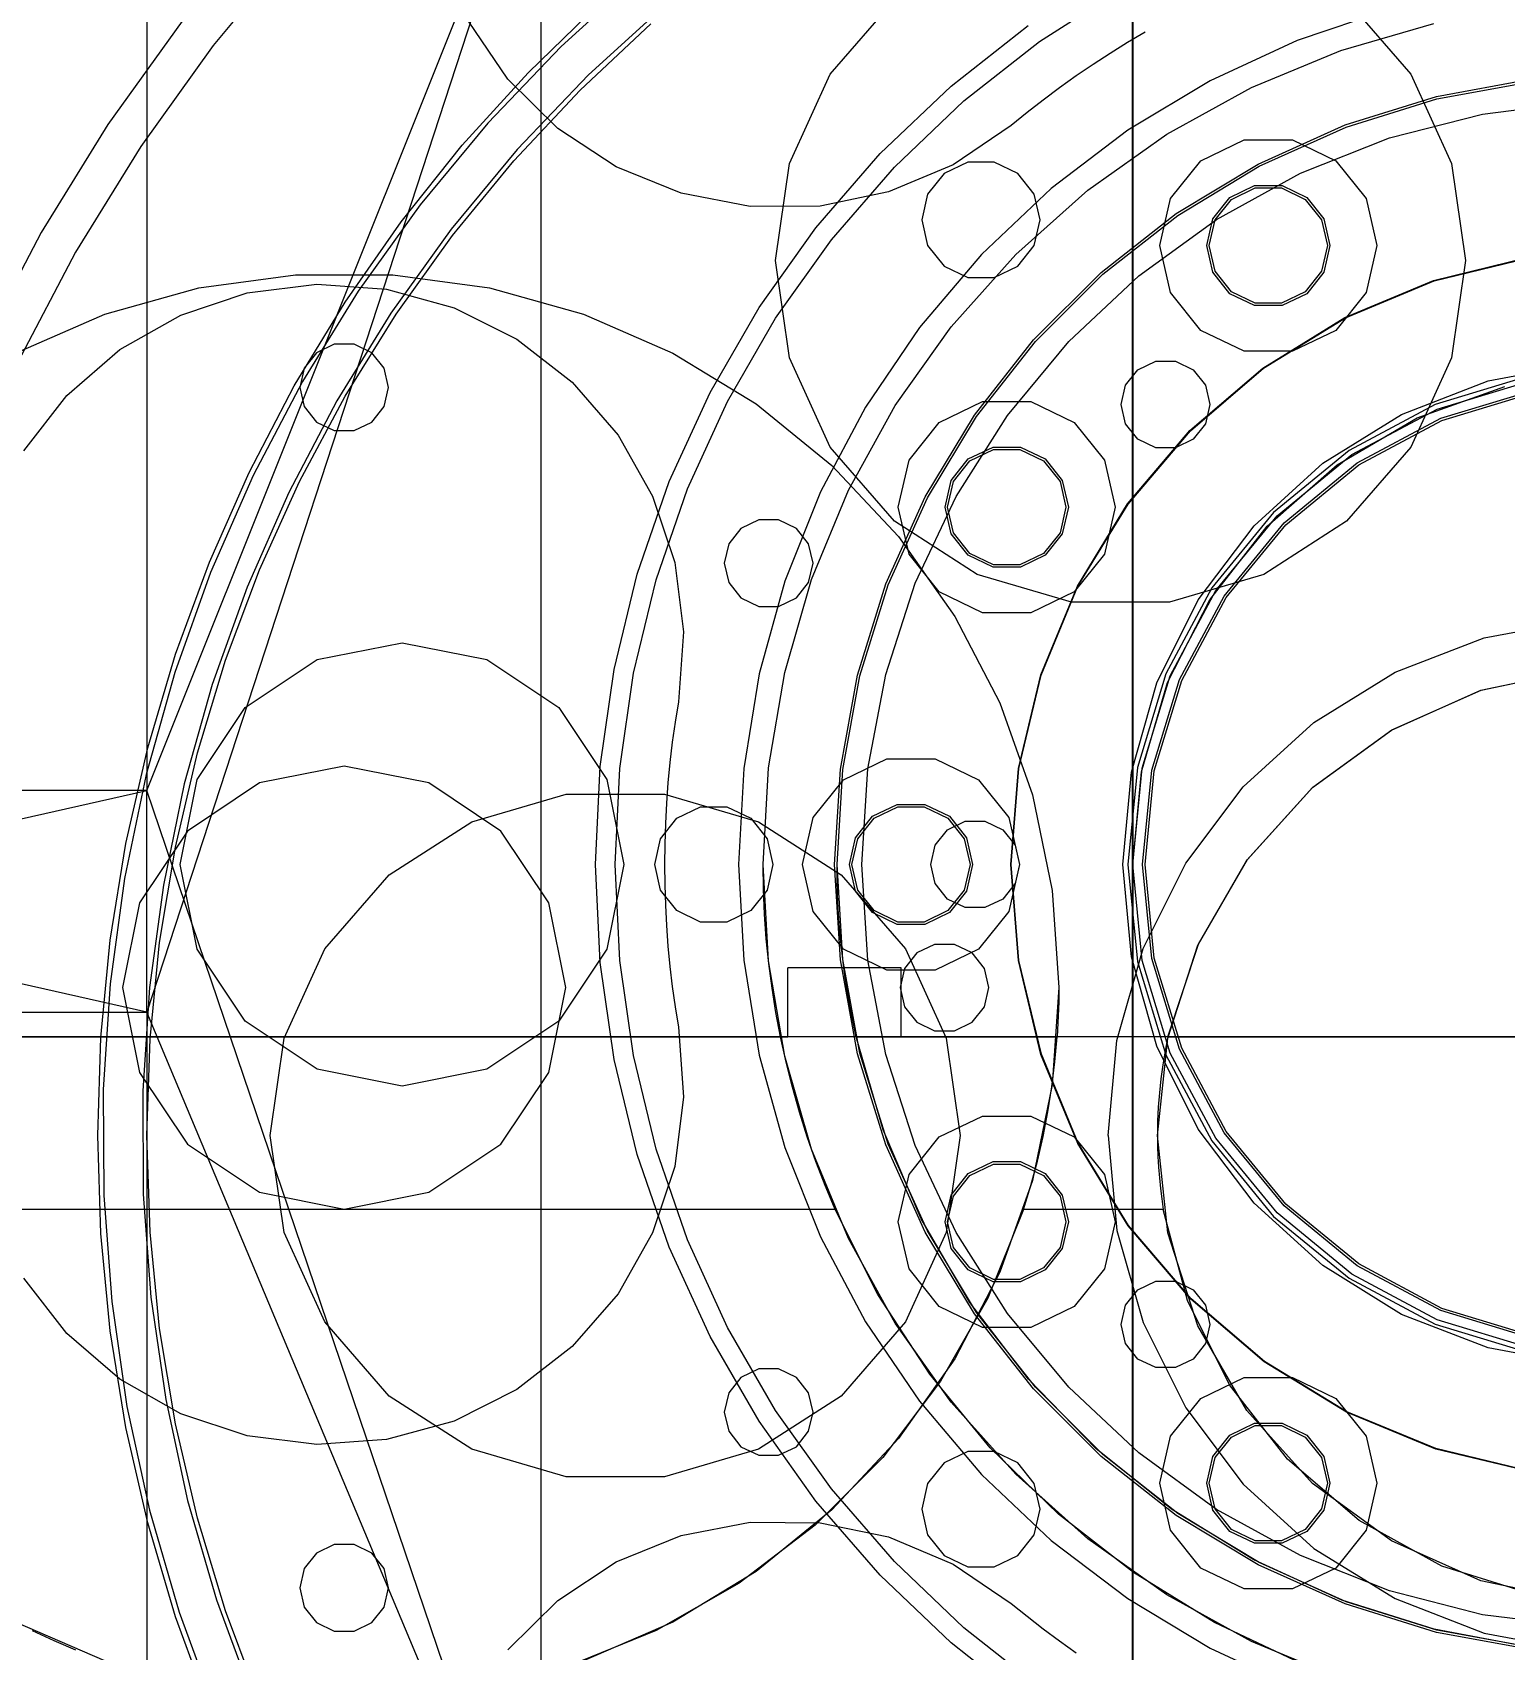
# Model space of a CAD drawing. Header units: millimetres. Extents: x -191664 to 191490, y -197311 to 10263.
# Drawn here: x 451.7 to 750.4, y -103634.3 to -103306.2 of the extents above; entities that cross this region are included whole.
import ezdxf

# ---------------------------------------------------------------- set-up
doc = ezdxf.new("R2010")
doc.units = ezdxf.units.MM
for name, color, linetype, lineweight in [('COTAS_O', 1, 'Continuous', 0), ('COTAS_R', 1, 'Continuous', 0), ('DET_briquetadora_lateral', 7, 'Continuous', 0), ('R15_COTAS_TRANSPORTE_P', 1, 'Continuous', 0)]:
    doc.layers.add(name, color=color, linetype=linetype, lineweight=lineweight)
doc.dimstyles.new('PLANTA_20', dxfattribs={"dimtxt": 50, "dimasz": 30, "dimexe": 30, "dimexo": 16, "dimgap": 20, "dimtad": 1, "dimtih": 1, "dimtoh": 1, "dimdec": 1, "dimzin": 0, "dimdsep": 46, "dimcen": 0.09, "dimadec": 0, "dimazin": 0, "dimtfac": 1, "dimtdec": 4, "dimtofl": 0, "dimtmove": 0, "dimatfit": 3, "dimfxl": 1, "dimtolj": 1, "dimtzin": 0, "dimarcsym": 0})

# ---------------------------------------------------------------- blocks, each defined once
blk = doc.blocks.new('*D76')
at = {"layer": 'COTAS_O', "color": 0, "lineweight": -2, "transparency": 16777216}
for p, q in [((91, -102900), (705, -102900)), ((675, -105170), (675, -102930)), ((91, -105200), (705, -105200))]:
    blk.add_line(p, q, dxfattribs=at)
at = {"layer": 'COTAS_O', "color": 0, "transparency": 16777216}
for points in [[(670, -102930), (680, -102930), (675, -102900)], [(670, -105170), (680, -105170), (675, -105200)]]:
    blk.add_solid(points, dxfattribs=at)
at = {"layer": 'Defpoints', "color": 0, "transparency": 16777216}
for p in [(75, -102900), (675, -102900), (75, -105200)]:
    blk.add_point(p, dxfattribs=at)
blk = doc.blocks.new('*D77')
at = {"layer": 'COTAS_R', "color": 0, "lineweight": -2, "transparency": 16777216}
for p, q in [((91, -102532.75), (1205, -102532.75)), ((1175, -105170), (1175, -102562.75)), ((91, -105200), (1205, -105200))]:
    blk.add_line(p, q, dxfattribs=at)
at = {"layer": 'COTAS_R', "color": 0, "transparency": 16777216}
for points in [[(1170, -102562.75), (1180, -102562.75), (1175, -102532.75)], [(1170, -105170), (1180, -105170), (1175, -105200)]]:
    blk.add_solid(points, dxfattribs=at)
at = {"layer": 'Defpoints', "color": 0, "transparency": 16777216}
for p in [(75, -102532.75), (1175, -102532.75), (75, -105200)]:
    blk.add_point(p, dxfattribs=at)
blk = doc.blocks.new('*D131')
at = {"layer": 'Defpoints', "color": 0, "transparency": 16777216}
for p in [(1100, -183968.15), (1139.8, -184162.66), (1104.62, -184212), (1304.62, -184212), (1304.62, -184212)]:
    blk.add_point(p, dxfattribs=at)
at = {"layer": 'R15_COTAS_TRANSPORTE_P', "color": 0, "lineweight": -2, "transparency": 16777216}
blk.add_arc((1304.62, -184212), 172.05, 140.0034, 169.9966, dxfattribs=at)
at = {"layer": 'R15_COTAS_TRANSPORTE_P', "color": 0, "transparency": 16777216}
for points in [[(1169.28, -184097.88), (1176.35, -184104.95), (1194.03, -184080.2)], [(1140.17, -184182.55), (1130.2, -184181.68), (1132.57, -184212)]]:
    blk.add_solid(points, dxfattribs=at)
blk = doc.blocks.new('*D132')
at = {"layer": 'Defpoints', "color": 0, "transparency": 16777216}
for p in [(-500, -194490), (-500, -194490), (500, -194490), (203.29, -194656.68), (439.69, -194832.02)]:
    blk.add_point(p, dxfattribs=at)
at = {"layer": 'R15_COTAS_TRANSPORTE_P', "color": 0, "lineweight": -2, "transparency": 16777216}
blk.add_arc((-500, -194490), 722.77, 342.37834, 357.62166, dxfattribs=at)
at = {"layer": 'R15_COTAS_TRANSPORTE_P', "color": 0, "transparency": 16777216}
for points in [[(217.15, -194519.89), (227.15, -194520.1), (222.77, -194490)], [(193.59, -194710.42), (184.12, -194707.19), (179.18, -194737.2)]]:
    blk.add_solid(points, dxfattribs=at)
blk = doc.blocks.new('*D133')
at = {"layer": 'Defpoints', "color": 0, "transparency": 16777216}
for p in [(439.69, -194147.98), (217.89, -194406.09), (-500, -194490), (-500, -194490), (500, -194490)]:
    blk.add_point(p, dxfattribs=at)
at = {"layer": 'R15_COTAS_TRANSPORTE_P', "color": 0, "lineweight": -2, "transparency": 16777216}
blk.add_arc((-500, -194490), 722.77, 2.37834, 17.62166, dxfattribs=at)
at = {"layer": 'R15_COTAS_TRANSPORTE_P', "color": 0, "transparency": 16777216}
for points in [[(184.12, -194272.81), (193.59, -194269.58), (179.18, -194242.8)], [(227.15, -194459.9), (217.15, -194460.11), (222.77, -194490)]]:
    blk.add_solid(points, dxfattribs=at)

msp = doc.modelspace()

# ---------------------------------------------------------------- linework, layer by layer
at = {"layer": 'DET_briquetadora_lateral', "color": 9, "true_color": 0xb9c3c2}
for p, q in [((475, -103260), (475, -103460)), ((475, -103460), (555, -103260)), ((555, -103260), (475, -103505)), ((555, -103690), (555, -103260)), ((555, -103696), (555, -103260)), ((504.54, -103289.38), (488.45, -103308.8)), ((656.09, -103308.01), (672.5, -103297.46)), ((552.31, -103314.34), (566.59, -103300.51)), ((613.61, -103314.62), (626.66, -103299.56)), ((726.84, -103301.56), (708.38, -103307.78)), ((718.34, -103299.56), (731.39, -103314.62)), ((482.11, -103303.91), (467.08, -103324.85)), ((548.24, -103315.66), (540.26, -103303.89)), ((562.87, -103317.87), (577.2, -103304.45)), ((638.13, -103317.05), (653.77, -103304.75)), ((488.45, -103308.8), (473.74, -103329.29)), ((640.75, -103320.07), (656.09, -103308.01)), ((673.93, -103308.23), (670.41, -103310.42)), ((677.5, -103306.13), (673.93, -103308.23)), ((708.38, -103307.78), (690.69, -103315.97)), ((670.41, -103310.42), (666.94, -103312.68)), ((538.95, -103329.05), (552.31, -103314.34)), ((605.34, -103332.74), (613.61, -103314.62)), ((663.51, -103315.01), (660.14, -103317.42)), ((666.94, -103312.68), (663.51, -103315.01)), ((731.39, -103314.62), (739.66, -103332.74)), ((558.35, -103325.64), (548.24, -103315.66)), ((549.45, -103332.2), (562.87, -103317.87)), ((623.74, -103330.77), (638.13, -103317.05)), ((660.14, -103317.42), (656.82, -103319.89)), ((690.69, -103315.97), (673.99, -103326.02)), ((736.59, -103319.16), (755.65, -103315.67)), ((626.63, -103333.53), (640.75, -103320.07)), ((656.82, -103319.89), (653.55, -103322.44)), ((718.09, -103324.93), (736.59, -103319.16)), ((745.96, -103322.75), (765.27, -103320.31)), ((467.08, -103324.85), (453.54, -103346.79)), ((650.33, -103325.05), (638.57, -103333.03)), ((653.55, -103322.44), (650.33, -103325.05)), ((700.41, -103332.88), (718.09, -103324.93)), ((727.1, -103327.59), (745.96, -103322.75)), ((570.22, -103333.46), (558.35, -103325.64)), ((673.99, -103326.02), (658.47, -103337.81)), ((688.78, -103332.23), (697.6, -103327.98)), ((697.6, -103327.98), (707.4, -103327.98)), ((707.4, -103327.98), (716.22, -103332.23)), ((709, -103334.75), (727.1, -103327.59)), ((473.74, -103329.29), (460.49, -103350.76)), ((526.56, -103344.59), (538.95, -103329.05)), ((610.71, -103345.8), (623.74, -103330.77)), ((536.99, -103347.37), (549.45, -103332.2)), ((583.38, -103338.82), (570.22, -103333.46)), ((602.5, -103352.46), (605.34, -103332.74)), ((613.86, -103348.28), (626.63, -103333.53)), ((638.57, -103333.03), (625.47, -103338.55)), ((636.7, -103334.8), (633.37, -103338.98)), ((641.51, -103332.49), (636.7, -103334.8)), ((646.86, -103332.49), (641.51, -103332.49)), ((651.67, -103334.8), (646.86, -103332.49)), ((655, -103338.98), (651.67, -103334.8)), ((682.68, -103339.88), (688.78, -103332.23)), ((683.83, -103342.91), (700.41, -103332.88)), ((691.95, -103344.13), (709, -103334.75)), ((716.22, -103332.23), (722.32, -103339.88)), ((739.66, -103332.74), (742.5, -103352.46)), ((658.47, -103337.81), (644.32, -103351.21)), ((694.71, -103339.65), (699.72, -103337.24)), ((695.02, -103340.04), (699.83, -103337.73)), ((699.72, -103337.24), (705.28, -103337.24)), ((699.83, -103337.73), (705.17, -103337.73)), ((705.17, -103337.73), (709.98, -103340.04)), ((705.28, -103337.24), (710.29, -103339.65)), ((597.34, -103341.5), (583.38, -103338.82)), ((611.55, -103341.41), (597.34, -103341.5)), ((625.47, -103338.55), (611.55, -103341.41)), ((633.37, -103338.98), (632.19, -103344.19)), ((656.19, -103344.19), (655, -103338.98)), ((680.5, -103349.43), (682.68, -103339.88)), ((691.24, -103344), (694.71, -103339.65)), ((691.69, -103344.22), (695.02, -103340.04)), ((709.98, -103340.04), (713.31, -103344.22)), ((710.29, -103339.65), (713.76, -103344)), ((722.32, -103339.88), (724.5, -103349.43)), ((515.19, -103360.88), (526.56, -103344.59)), ((632.19, -103344.19), (633.37, -103349.39)), ((655, -103349.39), (656.19, -103344.19)), ((668.57, -103354.86), (683.83, -103342.91)), ((676.2, -103355.57), (691.95, -103344.13)), ((690, -103349.43), (691.24, -103344)), ((690.5, -103349.43), (691.69, -103344.22)), ((713.31, -103344.22), (714.5, -103349.43)), ((713.76, -103344), (715, -103349.43)), ((453.54, -103346.79), (441.56, -103369.62)), ((525.56, -103363.33), (536.99, -103347.37)), ((599.18, -103362.01), (610.71, -103345.8)), ((460.49, -103350.76), (448.77, -103373.09)), ((602.54, -103364.17), (613.86, -103348.28)), ((644.32, -103351.21), (631.7, -103366.07)), ((633.37, -103349.39), (636.7, -103353.57)), ((651.67, -103353.57), (655, -103349.39)), ((682.68, -103358.97), (680.5, -103349.43)), ((691.24, -103354.85), (690, -103349.43)), ((691.69, -103354.63), (690.5, -103349.43)), ((714.5, -103349.43), (713.31, -103354.63)), ((715, -103349.43), (713.76, -103354.85)), ((724.5, -103349.43), (722.32, -103358.97)), ((605.34, -103372.19), (602.5, -103352.46)), ((636.7, -103353.57), (641.51, -103355.88)), ((646.86, -103355.88), (651.67, -103353.57)), ((695.02, -103358.81), (691.69, -103354.63)), ((713.31, -103354.63), (709.98, -103358.81)), ((736.04, -103356.49), (755, -103351.86)), ((736.14, -103356.56), (755.1, -103351.95)), ((742.5, -103352.46), (739.66, -103372.19)), ((495.34, -103359.03), (509.45, -103357.27)), ((509.45, -103357.27), (523.62, -103358.29)), ((641.51, -103355.88), (646.86, -103355.88)), ((654.86, -103368.57), (668.57, -103354.86)), ((662.01, -103368.9), (676.2, -103355.57)), ((694.71, -103359.2), (691.24, -103354.85)), ((713.76, -103354.85), (710.29, -103359.2)), ((718.02, -103364.02), (736.04, -103356.49)), ((718.13, -103364.08), (736.14, -103356.56)), ((481.86, -103363.52), (495.34, -103359.03)), ((504.89, -103377.88), (515.19, -103360.88)), ((523.62, -103358.29), (537.33, -103362.05)), ((688.78, -103366.63), (682.68, -103358.97)), ((699.72, -103361.61), (694.71, -103359.2)), ((699.83, -103361.13), (695.02, -103358.81)), ((705.17, -103361.13), (699.83, -103361.13)), ((709.98, -103358.81), (705.17, -103361.13)), ((710.29, -103359.2), (705.28, -103361.61)), ((722.32, -103358.97), (716.22, -103366.63)), ((469.5, -103370.54), (481.86, -103363.52)), ((515.19, -103380), (525.56, -103363.33)), ((537.33, -103362.05), (550.03, -103368.42)), ((589.23, -103379.23), (599.18, -103362.01)), ((592.79, -103381.06), (602.54, -103364.17)), ((705.28, -103361.61), (699.72, -103361.61)), ((701.41, -103374.27), (718.02, -103364.02)), ((701.51, -103374.32), (718.13, -103364.08)), ((631.7, -103366.07), (620.77, -103382.2)), ((697.6, -103370.87), (688.78, -103366.63)), ((716.22, -103366.63), (707.4, -103370.87)), ((458.76, -103379.85), (469.5, -103370.54)), ((550.03, -103368.42), (561.25, -103377.15)), ((642.91, -103383.83), (654.86, -103368.57)), ((649.6, -103383.89), (662.01, -103368.9)), ((707.4, -103370.87), (697.6, -103370.87)), ((613.61, -103390.31), (605.34, -103372.19)), ((676.05, -103374.63), (679.66, -103372.89)), ((679.66, -103372.89), (683.66, -103372.89)), ((683.66, -103372.89), (687.27, -103374.63)), ((686.6, -103386.98), (701.41, -103374.27)), ((686.7, -103387.02), (701.51, -103374.32)), ((739.66, -103372.19), (731.39, -103390.31)), ((747.09, -103376.89), (765.59, -103373.44)), ((561.25, -103377.15), (570.56, -103387.89)), ((672.66, -103381.66), (673.55, -103377.76)), ((673.55, -103377.76), (676.05, -103374.63)), ((687.27, -103374.63), (689.77, -103377.76)), ((689.77, -103377.76), (690.66, -103381.66)), ((729.53, -103383.69), (747.09, -103376.89)), ((755.3, -103375.94), (736.35, -103381.69)), ((736.73, -103382.61), (755.49, -103376.92)), ((450.03, -103391.07), (458.76, -103379.85)), ((495.7, -103395.5), (504.89, -103377.88)), ((505.94, -103397.31), (515.19, -103380)), ((580.97, -103397.32), (589.23, -103379.23)), ((584.68, -103398.81), (592.79, -103381.06)), ((635.71, -103385.3), (644.53, -103381.05)), ((644.53, -103381.05), (654.32, -103381.05)), ((654.32, -103381.05), (663.14, -103385.3)), ((732.72, -103384.38), (750.5, -103378.05)), ((737.5, -103384.46), (755.88, -103378.88)), ((737.69, -103384.92), (755.98, -103379.37)), ((620.77, -103382.2), (611.64, -103399.42)), ((632.88, -103400.41), (642.91, -103383.83)), ((639.17, -103400.33), (649.6, -103383.89)), ((673.55, -103385.57), (672.66, -103381.66)), ((690.66, -103381.66), (689.77, -103385.57)), ((713.53, -103393.6), (729.53, -103383.69)), ((736.35, -103381.69), (718.89, -103391.02)), ((719.44, -103391.85), (736.73, -103382.61)), ((629.6, -103392.95), (635.71, -103385.3)), ((663.14, -103385.3), (669.25, -103392.95)), ((676.05, -103388.7), (673.55, -103385.57)), ((673.95, -103401.85), (686.6, -103386.98)), ((674.05, -103401.88), (686.7, -103387.02)), ((689.77, -103385.57), (687.27, -103388.7)), ((716.44, -103393.94), (732.72, -103384.38)), ((720.55, -103393.52), (737.5, -103384.46)), ((720.83, -103393.93), (737.69, -103384.92)), ((570.56, -103387.89), (577.58, -103400.24)), ((626.66, -103405.37), (613.61, -103390.31)), ((641.63, -103392.73), (646.64, -103390.31)), ((641.94, -103393.12), (646.76, -103390.8)), ((646.64, -103390.31), (652.21, -103390.31)), ((646.76, -103390.8), (652.1, -103390.8)), ((652.1, -103390.8), (656.91, -103393.12)), ((652.21, -103390.31), (657.22, -103392.73)), ((679.66, -103390.44), (676.05, -103388.7)), ((683.66, -103390.44), (679.66, -103390.44)), ((687.27, -103388.7), (683.66, -103390.44)), ((731.39, -103390.31), (718.34, -103405.37)), ((627.43, -103402.5), (629.6, -103392.95)), ((638.16, -103397.08), (641.63, -103392.73)), ((638.61, -103397.29), (641.94, -103393.12)), ((656.91, -103393.12), (660.24, -103397.29)), ((657.22, -103392.73), (660.69, -103397.08)), ((669.25, -103392.95), (671.43, -103402.5)), ((699.62, -103406.28), (713.53, -103393.6)), ((702.25, -103406.39), (716.44, -103393.94)), ((718.89, -103391.02), (703.58, -103403.58)), ((704.29, -103404.29), (719.44, -103391.85)), ((705.7, -103405.7), (720.55, -103393.52)), ((706.06, -103406.06), (720.83, -103393.93)), ((487.66, -103413.67), (495.7, -103395.5)), ((497.84, -103415.19), (505.94, -103397.31)), ((574.47, -103416.12), (580.97, -103397.32)), ((636.93, -103402.5), (638.16, -103397.08)), ((637.43, -103402.5), (638.61, -103397.29)), ((660.24, -103397.29), (661.43, -103402.5)), ((660.69, -103397.08), (661.93, -103402.5)), ((577.58, -103400.24), (582.07, -103413.73)), ((578.3, -103417.24), (584.68, -103398.81)), ((611.64, -103399.42), (604.42, -103417.53)), ((624.93, -103418.09), (632.88, -103400.41)), ((630.88, -103417.94), (639.17, -103400.33)), ((629.6, -103412.05), (627.43, -103402.5)), ((638.16, -103407.92), (636.93, -103402.5)), ((638.61, -103407.71), (637.43, -103402.5)), ((661.43, -103402.5), (660.24, -103407.71)), ((661.93, -103402.5), (660.69, -103407.92)), ((663.77, -103418.51), (673.95, -103401.85)), ((663.87, -103418.53), (674.05, -103401.88)), ((671.43, -103402.5), (669.25, -103412.05)), ((703.58, -103403.58), (691.02, -103418.89)), ((643.42, -103416.14), (626.66, -103405.37)), ((688.28, -103421.3), (699.62, -103406.28)), ((690.65, -103421.28), (702.25, -103406.39)), ((691.85, -103419.44), (704.29, -103404.29)), ((693.52, -103420.55), (705.7, -103405.7)), ((693.93, -103420.83), (706.06, -103406.06)), ((718.34, -103405.37), (701.58, -103416.14)), ((641.63, -103412.27), (638.16, -103407.92)), ((641.94, -103411.88), (638.61, -103407.71)), ((660.24, -103407.71), (656.91, -103411.88)), ((660.69, -103407.92), (657.22, -103412.27)), ((480.79, -103432.32), (487.66, -103413.67)), ((582.07, -103413.73), (583.83, -103427.83)), ((635.71, -103419.7), (629.6, -103412.05)), ((646.64, -103414.69), (641.63, -103412.27)), ((646.76, -103414.2), (641.94, -103411.88)), ((656.91, -103411.88), (652.1, -103414.2)), ((657.22, -103412.27), (652.21, -103414.69)), ((669.25, -103412.05), (663.14, -103419.7)), ((490.92, -103433.57), (497.84, -103415.19)), ((569.78, -103435.45), (574.47, -103416.12)), ((662.54, -103421.75), (643.42, -103416.14)), ((652.21, -103414.69), (646.64, -103414.69)), ((652.1, -103414.2), (646.76, -103414.2)), ((701.58, -103416.14), (682.46, -103421.75)), ((573.7, -103436.2), (578.3, -103417.24)), ((604.42, -103417.53), (599.21, -103436.31)), ((619.16, -103436.59), (624.93, -103418.09)), ((624.87, -103436.45), (630.88, -103417.94)), ((644.53, -103423.95), (635.71, -103419.7)), ((663.14, -103419.7), (654.32, -103423.95)), ((656.32, -103436.55), (663.77, -103418.51)), ((656.42, -103436.57), (663.87, -103418.53)), ((691.02, -103418.89), (681.69, -103436.35)), ((682.61, -103436.73), (691.85, -103419.44)), ((682.46, -103421.75), (662.54, -103421.75)), ((679.89, -103438.15), (688.28, -103421.3)), ((682.06, -103438.09), (690.65, -103421.28)), ((684.46, -103437.5), (693.52, -103420.55)), ((684.92, -103437.69), (693.93, -103420.83)), ((654.32, -103423.95), (644.53, -103423.95)), ((746.27, -103429.01), (765.31, -103425.45)), ((509.53, -103433.43), (526.75, -103430)), ((526.75, -103430), (543.97, -103433.43)), ((583.83, -103427.83), (582.81, -103442.01)), ((728.2, -103436.01), (746.27, -103429.01)), ((475.14, -103451.37), (480.79, -103432.32)), ((485.22, -103452.35), (490.92, -103433.57)), ((494.93, -103443.18), (509.53, -103433.43)), ((543.97, -103433.43), (558.57, -103443.18)), ((566.95, -103455.13), (569.78, -103435.45)), ((570.93, -103455.51), (573.7, -103436.2)), ((599.21, -103436.31), (596.06, -103455.54)), ((615.67, -103455.65), (619.16, -103436.59)), ((621.22, -103455.57), (624.87, -103436.45)), ((651.78, -103455.54), (656.32, -103436.55)), ((651.88, -103455.54), (656.42, -103436.57)), ((681.69, -103436.35), (675.94, -103455.3)), ((676.92, -103455.49), (682.61, -103436.73)), ((711.72, -103446.21), (728.2, -103436.01)), ((674.74, -103456.26), (679.89, -103438.15)), ((676.78, -103456.21), (682.06, -103438.09)), ((678.88, -103455.88), (684.46, -103437.5)), ((679.37, -103455.98), (684.92, -103437.69)), ((485.18, -103457.78), (494.93, -103443.18)), ((558.57, -103443.18), (568.32, -103457.78)), ((582.81, -103442.01), (582.15, -103446.1)), ((582.15, -103446.1), (581.58, -103450.2)), ((697.4, -103459.26), (711.72, -103446.21)), ((470.72, -103470.74), (475.14, -103451.37)), ((480.76, -103471.47), (485.22, -103452.35)), ((581.58, -103450.2), (581.1, -103454.32)), ((566, -103475), (566.95, -103455.13)), ((570, -103475), (570.93, -103455.51)), ((581.1, -103454.32), (580.7, -103458.44)), ((596.06, -103455.54), (595, -103475)), ((614.5, -103475), (615.67, -103455.65)), ((616.28, -103457.8), (625.1, -103453.55)), ((620, -103475), (621.22, -103455.57)), ((625.1, -103453.55), (634.9, -103453.55)), ((634.9, -103453.55), (643.72, -103457.8)), ((650.25, -103475), (651.78, -103455.54)), ((650.35, -103475), (651.88, -103455.54)), ((673, -103475), (674.74, -103456.26)), ((675.94, -103455.3), (674, -103475)), ((675, -103475), (676.92, -103455.49)), ((675, -103475), (676.78, -103456.21)), ((677, -103475), (678.88, -103455.88)), ((677.5, -103475), (679.37, -103455.98)), ((481.75, -103475), (485.18, -103457.78)), ((568.32, -103457.78), (571.75, -103475)), ((580.7, -103458.44), (580.4, -103462.58)), ((610.18, -103465.45), (616.28, -103457.8)), ((643.72, -103457.8), (649.82, -103465.45)), ((685.73, -103474.72), (697.4, -103459.26)), ((475, -103505), (275, -103460)), ((475, -103460), (275, -103460)), ((275, -103505), (475, -103460)), ((475, -103505), (475, -103460)), ((555, -103696), (475, -103460)), ((540.92, -103466.33), (560.04, -103460.71)), ((560.04, -103460.71), (579.96, -103460.71)), ((579.96, -103460.71), (599.08, -103466.33)), ((580.4, -103462.58), (580.18, -103466.71)), ((622.21, -103465.23), (627.22, -103462.81)), ((627.22, -103462.81), (632.78, -103462.81)), ((632.78, -103462.81), (637.79, -103465.23)), ((524.16, -103477.1), (540.92, -103466.33)), ((579.19, -103469.79), (582.52, -103465.62)), ((582.52, -103465.62), (587.33, -103463.3)), ((587.33, -103463.3), (592.67, -103463.3)), ((592.67, -103463.3), (597.48, -103465.62)), ((597.48, -103465.62), (600.81, -103469.79)), ((599.08, -103466.33), (615.84, -103477.1)), ((608, -103475), (610.18, -103465.45)), ((618.74, -103469.58), (622.21, -103465.23)), ((619.19, -103469.79), (622.52, -103465.62)), ((622.52, -103465.62), (627.33, -103463.3)), ((627.33, -103463.3), (632.67, -103463.3)), ((632.67, -103463.3), (637.48, -103465.62)), ((637.39, -103467.96), (641, -103466.23)), ((637.48, -103465.62), (640.81, -103469.79)), ((637.79, -103465.23), (641.26, -103469.58)), ((641, -103466.23), (645, -103466.23)), ((645, -103466.23), (648.61, -103467.96)), ((649.82, -103465.45), (652, -103475)), ((580.18, -103466.71), (580.04, -103470.86)), ((617.5, -103475), (618.74, -103469.58)), ((634.89, -103471.1), (637.39, -103467.96)), ((641.26, -103469.58), (642.5, -103475)), ((648.61, -103467.96), (651.11, -103471.1)), ((467.55, -103490.36), (470.72, -103470.74)), ((477.57, -103490.84), (480.76, -103471.47)), ((578, -103475), (579.19, -103469.79)), ((580.04, -103470.86), (580, -103475)), ((600.81, -103469.79), (602, -103475)), ((618, -103475), (619.19, -103469.79)), ((634, -103475), (634.89, -103471.1)), ((640.81, -103469.79), (642, -103475)), ((651.11, -103471.1), (652, -103475)), ((485.18, -103492.22), (481.75, -103475)), ((566.95, -103494.87), (566, -103475)), ((571.75, -103475), (568.32, -103492.22)), ((570.93, -103494.49), (570, -103475)), ((579.19, -103480.21), (578, -103475)), ((580, -103475), (580.04, -103479.14)), ((595, -103475), (596.06, -103494.46)), ((602, -103475), (600.81, -103480.21)), ((610.18, -103484.55), (608, -103475)), ((615.67, -103494.35), (614.5, -103475)), ((618.74, -103480.42), (617.5, -103475)), ((619.19, -103480.21), (618, -103475)), ((621.22, -103494.43), (620, -103475)), ((634.89, -103478.9), (634, -103475)), ((642, -103475), (640.81, -103480.21)), ((642.5, -103475), (641.26, -103480.42)), ((652, -103475), (649.82, -103484.55)), ((651.79, -103494.52), (650.25, -103475)), ((651.88, -103494.5), (650.35, -103475)), ((652, -103475), (651.11, -103478.9)), ((674.74, -103493.74), (673, -103475)), ((674, -103475), (675.94, -103494.7)), ((676.92, -103494.51), (675, -103475)), ((678.88, -103494.12), (677, -103475)), ((677.09, -103492.07), (685.73, -103474.72)), ((679.37, -103494.02), (677.5, -103475)), ((511.11, -103492.16), (524.16, -103477.1)), ((580.04, -103479.14), (580.18, -103483.29)), ((615.84, -103477.1), (628.89, -103492.16)), ((637.39, -103482.04), (634.89, -103478.9)), ((651.11, -103478.9), (648.61, -103482.04)), ((582.52, -103484.38), (579.19, -103480.21)), ((600.81, -103480.21), (597.48, -103484.38)), ((622.21, -103484.77), (618.74, -103480.42)), ((622.52, -103484.38), (619.19, -103480.21)), ((641, -103483.77), (637.39, -103482.04)), ((640.81, -103480.21), (637.48, -103484.38)), ((641.26, -103480.42), (637.79, -103484.77)), ((648.61, -103482.04), (645, -103483.77)), ((580.18, -103483.29), (580.4, -103487.42)), ((587.33, -103486.7), (582.52, -103484.38)), ((597.48, -103484.38), (592.67, -103486.7)), ((616.28, -103492.2), (610.18, -103484.55)), ((627.22, -103487.19), (622.21, -103484.77)), ((627.33, -103486.7), (622.52, -103484.38)), ((637.48, -103484.38), (632.67, -103486.7)), ((637.79, -103484.77), (632.78, -103487.19)), ((645, -103483.77), (641, -103483.77)), ((649.82, -103484.55), (643.72, -103492.2)), ((580.4, -103487.42), (580.7, -103491.56)), ((592.67, -103486.7), (587.33, -103486.7)), ((632.78, -103487.19), (627.22, -103487.19)), ((632.67, -103486.7), (627.33, -103486.7)), ((465.64, -103510.14), (467.55, -103490.36)), ((475.64, -103510.38), (477.57, -103490.84)), ((494.93, -103506.82), (485.18, -103492.22)), ((502.84, -103510.28), (511.11, -103492.16)), ((568.32, -103492.22), (558.57, -103506.82)), ((580.7, -103491.56), (581.1, -103495.68)), ((625.1, -103496.45), (616.28, -103492.2)), ((628.89, -103492.16), (637.16, -103510.28)), ((643.72, -103492.2), (634.9, -103496.45)), ((671.79, -103510.71), (677.09, -103492.07)), ((569.78, -103514.55), (566.95, -103494.87)), ((573.7, -103513.8), (570.93, -103494.49)), ((581.1, -103495.68), (581.58, -103499.8)), ((596.06, -103494.46), (599.21, -103513.69)), ((619.16, -103513.41), (615.67, -103494.35)), ((624.87, -103513.55), (621.22, -103494.43)), ((656.36, -103513.55), (651.79, -103494.52)), ((656.45, -103513.52), (651.88, -103494.5)), ((679.89, -103511.85), (674.74, -103493.74)), ((675.94, -103494.7), (681.69, -103513.65)), ((682.61, -103513.27), (676.92, -103494.51)), ((684.46, -103512.5), (678.88, -103494.12)), ((684.92, -103512.31), (679.37, -103494.02)), ((634.9, -103496.45), (625.1, -103496.45)), ((581.58, -103499.8), (582.15, -103503.9)), ((275, -103505), (475, -103505)), ((475, -103505), (475, -103671)), ((555, -103696), (475, -103505)), ((582.15, -103503.9), (582.81, -103507.99)), ((509.53, -103516.57), (494.93, -103506.82)), ((558.57, -103506.82), (543.97, -103516.57)), ((582.81, -103507.99), (583.83, -103522.17)), ((465, -103530), (465.64, -103510.14)), ((475, -103530), (475.64, -103510.38)), ((500, -103530), (502.84, -103510.28)), ((637.16, -103510.28), (640, -103530)), ((670, -103530), (671.79, -103510.71)), ((688.28, -103528.7), (679.89, -103511.85)), ((693.93, -103529.17), (684.92, -103512.31)), ((574.47, -103533.88), (569.78, -103514.55)), ((578.3, -103532.76), (573.7, -103513.8)), ((599.21, -103513.69), (604.42, -103532.47)), ((624.93, -103531.91), (619.16, -103513.41)), ((630.88, -103532.06), (624.87, -103513.55)), ((663.85, -103531.64), (656.36, -103513.55)), ((663.94, -103531.59), (656.45, -103513.52)), ((681.69, -103513.65), (691.02, -103531.11)), ((691.85, -103530.56), (682.61, -103513.27)), ((693.52, -103529.45), (684.46, -103512.5)), ((526.75, -103520), (509.53, -103516.57)), ((543.97, -103516.57), (526.75, -103520)), ((583.83, -103522.17), (582.07, -103536.27)), ((635.71, -103530.3), (644.53, -103526.05)), ((644.53, -103526.05), (654.32, -103526.05)), ((654.32, -103526.05), (663.14, -103530.3)), ((699.62, -103543.72), (688.28, -103528.7)), ((465.64, -103549.86), (465, -103530)), ((475.64, -103549.62), (475, -103530)), ((502.84, -103549.72), (500, -103530)), ((632.88, -103549.59), (624.93, -103531.91)), ((629.6, -103537.95), (635.71, -103530.3)), ((640, -103530), (637.16, -103549.72)), ((663.14, -103530.3), (669.25, -103537.95)), ((674.08, -103548.33), (663.85, -103531.64)), ((674.16, -103548.27), (663.94, -103531.59)), ((670, -103530), (671.79, -103549.29)), ((691.02, -103531.11), (703.58, -103546.42)), ((704.29, -103545.71), (691.85, -103530.56)), ((705.7, -103544.3), (693.52, -103529.45)), ((706.06, -103543.94), (693.93, -103529.17)), ((580.97, -103552.68), (574.47, -103533.88)), ((584.68, -103551.19), (578.3, -103532.76)), ((604.42, -103532.47), (611.64, -103550.58)), ((639.17, -103549.67), (630.88, -103532.06)), ((582.07, -103536.27), (577.58, -103549.76)), ((627.43, -103547.5), (629.6, -103537.95)), ((638.16, -103542.08), (641.63, -103537.73)), ((638.61, -103542.29), (641.94, -103538.12)), ((641.63, -103537.73), (646.64, -103535.31)), ((641.94, -103538.12), (646.76, -103535.8)), ((646.64, -103535.31), (652.21, -103535.31)), ((646.76, -103535.8), (652.1, -103535.8)), ((652.1, -103535.8), (656.91, -103538.12)), ((652.21, -103535.31), (657.22, -103537.73)), ((656.91, -103538.12), (660.24, -103542.29)), ((657.22, -103537.73), (660.69, -103542.08)), ((669.25, -103537.95), (671.43, -103547.5)), ((636.93, -103547.5), (638.16, -103542.08)), ((637.43, -103547.5), (638.61, -103542.29)), ((660.24, -103542.29), (661.43, -103547.5)), ((660.69, -103542.08), (661.93, -103547.5)), ((713.53, -103556.4), (699.62, -103543.72)), ((720.55, -103556.48), (705.7, -103544.3)), ((720.83, -103556.07), (706.06, -103543.94)), ((629.6, -103557.05), (627.43, -103547.5)), ((638.16, -103552.92), (636.93, -103547.5)), ((638.61, -103552.71), (637.43, -103547.5)), ((661.43, -103547.5), (660.24, -103552.71)), ((661.93, -103547.5), (660.69, -103552.92)), ((671.43, -103547.5), (669.25, -103557.05)), ((686.79, -103563.21), (674.08, -103548.33)), ((686.86, -103563.14), (674.16, -103548.27)), ((703.58, -103546.42), (718.89, -103558.98)), ((719.44, -103558.15), (704.29, -103545.71)), ((467.55, -103569.64), (465.64, -103549.86)), ((477.57, -103569.16), (475.64, -103549.62)), ((511.11, -103567.84), (502.84, -103549.72)), ((577.58, -103549.76), (570.56, -103562.11)), ((592.79, -103568.94), (584.68, -103551.19)), ((611.64, -103550.58), (620.77, -103567.8)), ((637.16, -103549.72), (628.89, -103567.84)), ((642.91, -103566.17), (632.88, -103549.59)), ((649.6, -103566.11), (639.17, -103549.67)), ((671.79, -103549.29), (677.09, -103567.93)), ((589.23, -103570.77), (580.97, -103552.68)), ((641.63, -103557.27), (638.16, -103552.92)), ((641.94, -103556.88), (638.61, -103552.71)), ((660.24, -103552.71), (656.91, -103556.88)), ((660.69, -103552.92), (657.22, -103557.27)), ((635.71, -103564.7), (629.6, -103557.05)), ((646.64, -103559.69), (641.63, -103557.27)), ((646.76, -103559.2), (641.94, -103556.88)), ((656.91, -103556.88), (652.1, -103559.2)), ((657.22, -103557.27), (652.21, -103559.69)), ((669.25, -103557.05), (663.14, -103564.7)), ((729.53, -103566.31), (713.53, -103556.4)), ((736.73, -103567.39), (719.44, -103558.15)), ((737.5, -103565.54), (720.55, -103556.48)), ((737.69, -103565.08), (720.83, -103556.07)), ((458.76, -103570.15), (450.03, -103558.93)), ((652.21, -103559.69), (646.64, -103559.69)), ((652.1, -103559.2), (646.76, -103559.2)), ((673.55, -103564.43), (676.05, -103561.3)), ((676.05, -103561.3), (679.66, -103559.56)), ((679.66, -103559.56), (683.66, -103559.56)), ((683.66, -103559.56), (687.27, -103561.3)), ((687.27, -103561.3), (689.77, -103564.43)), ((718.89, -103558.98), (736.35, -103568.31)), ((570.56, -103562.11), (561.25, -103572.85)), ((644.53, -103568.95), (635.71, -103564.7)), ((663.14, -103564.7), (654.32, -103568.95)), ((672.66, -103568.34), (673.55, -103564.43)), ((701.67, -103575.92), (686.79, -103563.21)), ((701.73, -103575.84), (686.86, -103563.14)), ((689.77, -103564.43), (690.66, -103568.34)), ((524.16, -103582.9), (511.11, -103567.84)), ((628.89, -103567.84), (615.84, -103582.9)), ((620.77, -103567.8), (631.7, -103583.93)), ((654.86, -103581.43), (642.91, -103566.17)), ((662.01, -103581.1), (649.6, -103566.11)), ((677.09, -103567.93), (685.73, -103585.28)), ((747.09, -103573.11), (729.53, -103566.31)), ((755.49, -103573.08), (736.73, -103567.39)), ((755.88, -103571.12), (737.5, -103565.54)), ((755.98, -103570.63), (737.69, -103565.08)), ((469.5, -103579.46), (458.76, -103570.15)), ((470.72, -103589.26), (467.55, -103569.64)), ((480.76, -103588.53), (477.57, -103569.16)), ((599.18, -103587.99), (589.23, -103570.77)), ((602.54, -103585.83), (592.79, -103568.94)), ((654.32, -103568.95), (644.53, -103568.95)), ((673.55, -103572.24), (672.66, -103568.34)), ((690.66, -103568.34), (689.77, -103572.24)), ((736.35, -103568.31), (755.3, -103574.06)), ((561.25, -103572.85), (550.03, -103581.58)), ((676.05, -103575.37), (673.55, -103572.24)), ((689.77, -103572.24), (687.27, -103575.37)), ((765.59, -103576.56), (747.09, -103573.11)), ((679.66, -103577.11), (676.05, -103575.37)), ((683.66, -103577.11), (679.66, -103577.11)), ((687.27, -103575.37), (683.66, -103577.11)), ((718.36, -103586.15), (701.67, -103575.92)), ((718.41, -103586.06), (701.73, -103575.84)), ((481.86, -103586.48), (469.5, -103579.46)), ((676.2, -103594.43), (662.01, -103581.1)), ((688.78, -103583.37), (697.6, -103579.13)), ((697.6, -103579.13), (707.4, -103579.13)), ((707.4, -103579.13), (716.22, -103583.37)), ((540.92, -103593.67), (524.16, -103582.9)), ((550.03, -103581.58), (537.33, -103587.95)), ((615.84, -103582.9), (599.08, -103593.67)), ((631.7, -103583.93), (644.32, -103598.79)), ((668.57, -103595.14), (654.86, -103581.43)), ((682.68, -103591.03), (688.78, -103583.37)), ((716.22, -103583.37), (722.32, -103591.03)), ((495.34, -103590.97), (481.86, -103586.48)), ((613.86, -103601.72), (602.54, -103585.83)), ((685.73, -103585.28), (697.4, -103600.74)), ((736.45, -103593.64), (718.36, -103586.15)), ((736.48, -103593.55), (718.41, -103586.06)), ((475.14, -103608.63), (470.72, -103589.26)), ((485.22, -103607.65), (480.76, -103588.53)), ((509.45, -103592.73), (495.34, -103590.97)), ((537.33, -103587.95), (523.62, -103591.71)), ((610.71, -103604.2), (599.18, -103587.99)), ((680.5, -103600.57), (682.68, -103591.03)), ((691.24, -103595.15), (694.71, -103590.8)), ((694.71, -103590.8), (699.72, -103588.39)), ((695.02, -103591.19), (699.83, -103588.87)), ((699.72, -103588.39), (705.28, -103588.39)), ((699.83, -103588.87), (705.17, -103588.87)), ((705.17, -103588.87), (709.98, -103591.19)), ((705.28, -103588.39), (710.29, -103590.8)), ((710.29, -103590.8), (713.76, -103595.15)), ((722.32, -103591.03), (724.5, -103600.57)), ((523.62, -103591.71), (509.45, -103592.73)), ((560.04, -103599.29), (540.92, -103593.67)), ((599.08, -103593.67), (579.96, -103599.29)), ((641.51, -103594.12), (636.7, -103596.43)), ((646.86, -103594.12), (641.51, -103594.12)), ((651.67, -103596.43), (646.86, -103594.12)), ((691.69, -103595.37), (695.02, -103591.19)), ((709.98, -103591.19), (713.31, -103595.37)), ((755.48, -103598.21), (736.45, -103593.64)), ((755.5, -103598.12), (736.48, -103593.55)), ((636.7, -103596.43), (633.37, -103600.61)), ((655, -103600.61), (651.67, -103596.43)), ((683.83, -103607.09), (668.57, -103595.14)), ((691.95, -103605.87), (676.2, -103594.43)), ((690, -103600.57), (691.24, -103595.15)), ((690.5, -103600.57), (691.69, -103595.37)), ((713.31, -103595.37), (714.5, -103600.57)), ((713.76, -103595.15), (715, -103600.57)), ((579.96, -103599.29), (560.04, -103599.29)), ((633.37, -103600.61), (632.19, -103605.81)), ((644.32, -103598.79), (658.47, -103612.19)), ((656.19, -103605.81), (655, -103600.61)), ((682.68, -103610.12), (680.5, -103600.57)), ((691.24, -103606), (690, -103600.57)), ((691.69, -103605.78), (690.5, -103600.57)), ((697.4, -103600.74), (711.72, -103613.79)), ((714.5, -103600.57), (713.31, -103605.78)), ((715, -103600.57), (713.76, -103606)), ((724.5, -103600.57), (722.32, -103610.12)), ((623.74, -103619.23), (610.71, -103604.2)), ((626.63, -103616.47), (613.86, -103601.72)), ((632.19, -103605.81), (633.37, -103611.02)), ((655, -103611.02), (656.19, -103605.81)), ((700.41, -103617.12), (683.83, -103607.09)), ((694.71, -103610.35), (691.24, -103606)), ((695.02, -103609.96), (691.69, -103605.78)), ((709, -103615.25), (691.95, -103605.87)), ((713.31, -103605.78), (709.98, -103609.96)), ((713.76, -103606), (710.29, -103610.35)), ((480.79, -103627.68), (475.14, -103608.63)), ((490.92, -103626.43), (485.22, -103607.65)), ((583.38, -103611.18), (597.34, -103608.5)), ((597.34, -103608.5), (611.55, -103608.59)), ((611.55, -103608.59), (625.47, -103611.45)), ((688.78, -103617.77), (682.68, -103610.12)), ((699.72, -103612.76), (694.71, -103610.35)), ((699.83, -103612.27), (695.02, -103609.96)), ((709.98, -103609.96), (705.17, -103612.27)), ((710.29, -103610.35), (705.28, -103612.76)), ((722.32, -103610.12), (716.22, -103617.77)), ((570.22, -103616.54), (583.38, -103611.18)), ((625.47, -103611.45), (638.57, -103616.97)), ((633.37, -103611.02), (636.7, -103615.2)), ((651.67, -103615.2), (655, -103611.02)), ((658.47, -103612.19), (673.99, -103623.98)), ((705.28, -103612.76), (699.72, -103612.76)), ((705.17, -103612.27), (699.83, -103612.27)), ((711.72, -103613.79), (728.2, -103623.99)), ((558.35, -103624.36), (570.22, -103616.54)), ((640.75, -103629.93), (626.63, -103616.47)), ((636.7, -103615.2), (641.51, -103617.51)), ((638.57, -103616.97), (650.33, -103624.95)), ((646.86, -103617.51), (651.67, -103615.2)), ((718.09, -103625.07), (700.41, -103617.12)), ((727.1, -103622.41), (709, -103615.25)), ((638.13, -103632.95), (623.74, -103619.23)), ((641.51, -103617.51), (646.86, -103617.51)), ((697.6, -103622.02), (688.78, -103617.77)), ((716.22, -103617.77), (707.4, -103622.02)), ((707.4, -103622.02), (697.6, -103622.02)), ((745.96, -103627.25), (727.1, -103622.41)), ((497.84, -103644.81), (490.92, -103626.43)), ((548.24, -103634.34), (558.35, -103624.36)), ((650.33, -103624.95), (653.55, -103627.56)), ((673.99, -103623.98), (690.69, -103634.03)), ((736.59, -103630.84), (718.09, -103625.07)), ((728.2, -103623.99), (746.27, -103630.99)), ((487.66, -103646.33), (480.79, -103627.68)), ((656.09, -103641.99), (640.75, -103629.93)), ((653.55, -103627.56), (656.82, -103630.11)), ((656.82, -103630.11), (660.14, -103632.58)), ((765.27, -103629.69), (745.96, -103627.25)), ((653.77, -103645.25), (638.13, -103632.95)), ((660.14, -103632.58), (663.51, -103634.99)), ((755.65, -103634.33), (736.59, -103630.84)), ((746.27, -103630.99), (765.31, -103634.55)), ((690.69, -103634.03), (708.38, -103642.22))]:
    msp.add_line(p, q, dxfattribs=at)
at = {"layer": 'DET_briquetadora_lateral', "color": 117, "true_color": 0x376c5b}
for p, q in [((574.92, -103294.53), (559, -103309.03)), ((580.1, -103300.62), (564.6, -103314.75)), ((559, -103309.03), (544.14, -103324.61)), ((564.6, -103314.75), (550.12, -103329.93)), ((544.14, -103324.61), (530.4, -103341.18)), ((550.12, -103329.93), (536.73, -103346.07)), ((530.4, -103341.18), (517.84, -103358.68)), ((536.73, -103346.07), (524.5, -103363.11)), ((517.84, -103358.68), (506.54, -103377)), ((524.5, -103363.11), (513.49, -103380.96)), ((506.54, -103377), (496.54, -103396.06)), ((513.49, -103380.96), (503.75, -103399.53)), ((496.54, -103396.06), (487.89, -103415.78)), ((503.75, -103399.53), (495.32, -103418.74)), ((487.89, -103415.78), (480.63, -103436.05)), ((495.32, -103418.74), (488.25, -103438.48)), ((480.63, -103436.05), (474.8, -103456.78)), ((488.25, -103438.48), (482.57, -103458.67)), ((474.8, -103456.78), (470.43, -103477.86)), ((482.57, -103458.67), (478.32, -103479.21)), ((470.43, -103477.86), (467.54, -103499.2)), ((478.32, -103479.21), (475.5, -103499.99)), ((467.54, -103499.2), (466.14, -103520.68)), ((475.5, -103499.99), (474.14, -103520.92)), ((466.14, -103520.68), (466.24, -103542.21)), ((474.14, -103520.92), (474.24, -103541.9)), ((466.24, -103542.21), (467.84, -103563.68)), ((474.24, -103541.9), (475.79, -103562.81)), ((467.84, -103563.68), (470.93, -103584.99)), ((475.79, -103562.81), (478.8, -103583.57)), ((478.8, -103583.57), (483.25, -103604.06)), ((470.93, -103584.99), (475.5, -103606.03)), ((483.25, -103604.06), (489.12, -103624.2)), ((475.5, -103606.03), (481.52, -103626.7)), ((481.52, -103626.7), (488.97, -103646.9)), ((489.12, -103624.2), (496.37, -103643.88))]:
    msp.add_line(p, q, dxfattribs=at)
at = {"layer": 'DET_briquetadora_lateral', "color": 117, "true_color": 0x28865c}
for p, q in [((717.2, -103309.82), (736.06, -103304.39)), ((699.07, -103317.33), (717.2, -103309.82)), ((681.89, -103326.82), (699.07, -103317.33)), ((736.71, -103319.65), (755.71, -103316.17)), ((718.26, -103325.4), (736.71, -103319.65)), ((665.89, -103338.18), (681.89, -103326.82)), ((700.64, -103333.33), (718.26, -103325.4)), ((684.11, -103343.32), (700.64, -103333.33)), ((651.26, -103351.26), (665.89, -103338.18)), ((668.9, -103355.24), (684.11, -103343.32)), ((638.18, -103365.89), (651.26, -103351.26)), ((466.44, -103363.37), (485.5, -103358.03)), ((485.5, -103358.03), (505.1, -103355.34)), ((505.1, -103355.34), (524.9, -103355.34)), ((524.9, -103355.34), (544.5, -103358.03)), ((544.5, -103358.03), (563.56, -103363.37)), ((655.24, -103368.9), (668.9, -103355.24)), ((448.29, -103371.26), (466.44, -103363.37)), ((563.56, -103363.37), (581.71, -103371.26)), ((626.82, -103381.89), (638.18, -103365.89)), ((509.39, -103371.16), (506.89, -103374.3)), ((513, -103369.43), (509.39, -103371.16)), ((517, -103369.43), (513, -103369.43)), ((520.61, -103371.16), (517, -103369.43)), ((523.11, -103374.3), (520.61, -103371.16)), ((643.32, -103384.11), (655.24, -103368.9)), ((506.89, -103374.3), (506, -103378.2)), ((524, -103378.2), (523.11, -103374.3)), ((581.71, -103371.26), (598.62, -103381.54)), ((506, -103378.2), (506.89, -103382.1)), ((523.11, -103382.1), (524, -103378.2)), ((506.89, -103382.1), (509.39, -103385.24)), ((520.61, -103385.24), (523.11, -103382.1)), ((598.62, -103381.54), (613.97, -103394.03)), ((617.33, -103399.07), (626.82, -103381.89)), ((633.33, -103400.64), (643.32, -103384.11)), ((509.39, -103385.24), (513, -103386.97)), ((513, -103386.97), (517, -103386.97)), ((517, -103386.97), (520.61, -103385.24)), ((613.97, -103394.03), (627.48, -103408.49)), ((609.82, -103417.2), (617.33, -103399.07)), ((625.4, -103418.26), (633.33, -103400.64)), ((595.51, -103406.84), (593.02, -103409.97)), ((599.12, -103405.1), (595.51, -103406.84)), ((603.13, -103405.1), (599.12, -103405.1)), ((606.74, -103406.84), (603.13, -103405.1)), ((609.23, -103409.97), (606.74, -103406.84)), ((593.02, -103409.97), (592.13, -103413.87)), ((610.13, -103413.87), (609.23, -103409.97)), ((627.48, -103408.49), (638.89, -103424.66)), ((592.13, -103413.87), (593.02, -103417.78)), ((609.23, -103417.78), (610.13, -103413.87)), ((593.02, -103417.78), (595.51, -103420.91)), ((604.39, -103436.06), (609.82, -103417.2)), ((606.74, -103420.91), (609.23, -103417.78)), ((619.65, -103436.71), (625.4, -103418.26)), ((595.51, -103420.91), (599.12, -103422.65)), ((599.12, -103422.65), (603.13, -103422.65)), ((603.13, -103422.65), (606.74, -103420.91)), ((638.89, -103424.66), (648, -103442.23)), ((601.1, -103455.41), (604.39, -103436.06)), ((616.17, -103455.71), (619.65, -103436.71)), ((745.64, -103439.65), (765.07, -103435.52)), ((745.7, -103439.63), (765.09, -103435.52)), ((727.5, -103447.73), (745.64, -103439.65)), ((727.58, -103447.68), (745.7, -103439.63)), ((648, -103442.23), (654.62, -103460.88)), ((711.43, -103459.4), (727.5, -103447.73)), ((711.53, -103459.31), (727.58, -103447.68)), ((515, -103455.05), (497.8, -103458.47)), ((532.2, -103458.47), (515, -103455.05)), ((600, -103475), (601.1, -103455.41)), ((615, -103475), (616.17, -103455.71)), ((497.8, -103458.47), (483.22, -103468.22)), ((546.78, -103468.22), (532.2, -103458.47)), ((698.14, -103474.16), (711.43, -103459.4)), ((698.25, -103474.02), (711.53, -103459.31)), ((654.62, -103460.88), (658.65, -103480.26)), ((483.22, -103468.22), (473.47, -103482.8)), ((556.53, -103482.8), (546.78, -103468.22)), ((600.07, -103480.03), (600, -103475)), ((601.1, -103494.59), (600, -103475)), ((615.03, -103478.01), (615, -103475)), ((616.17, -103494.29), (615, -103475)), ((688.21, -103491.36), (698.14, -103474.16)), ((688.3, -103491.16), (698.25, -103474.02)), ((615.11, -103481.02), (615.03, -103478.01)), ((473.47, -103482.8), (470.05, -103500)), ((559.95, -103500), (556.53, -103482.8)), ((600.29, -103485.06), (600.07, -103480.03)), ((615.25, -103484.02), (615.11, -103481.02)), ((658.65, -103480.26), (660, -103500)), ((600.65, -103490.08), (600.29, -103485.06)), ((615.45, -103487.02), (615.25, -103484.02)), ((615.71, -103490.02), (615.45, -103487.02)), ((601.16, -103495.09), (600.65, -103490.08)), ((616.02, -103493.01), (615.71, -103490.02)), ((634.8, -103491.23), (631.19, -103492.96)), ((638.8, -103491.23), (634.8, -103491.23)), ((642.41, -103492.96), (638.8, -103491.23)), ((682.08, -103510.25), (688.21, -103491.36)), ((682.13, -103510), (688.3, -103491.16)), ((604.39, -103513.94), (601.1, -103494.59)), ((601.81, -103500.08), (601.16, -103495.09)), ((616.38, -103496), (616.02, -103493.01)), ((619.65, -103513.29), (616.17, -103494.29)), ((631.19, -103492.96), (628.69, -103496.1)), ((644.91, -103496.1), (642.41, -103492.96)), ((628, -103496), (605, -103496)), ((605, -103510), (605, -103496)), ((616.66, -103498.01), (616.38, -103496)), ((628, -103496), (616.38, -103496)), ((616.97, -103500.02), (616.66, -103498.01)), ((628.69, -103496.1), (627.8, -103500)), ((628, -103510), (628, -103496)), ((645.8, -103500), (644.91, -103496.1)), ((470.05, -103500), (473.47, -103517.2)), ((556.53, -103517.2), (559.95, -103500)), ((602.6, -103505.05), (601.81, -103500.08)), ((617.3, -103502.03), (616.97, -103500.02)), ((617.66, -103504.03), (617.3, -103502.03)), ((627.8, -103500), (628.69, -103503.9)), ((644.91, -103503.9), (645.8, -103500)), ((660, -103500), (658.65, -103519.74)), ((659.99, -103501.43), (659.97, -103502.86)), ((660, -103500), (659.99, -103501.43)), ((603.54, -103510), (602.6, -103505.05)), ((618.04, -103506.02), (617.66, -103504.03)), ((628.69, -103503.9), (631.19, -103507.04)), ((642.41, -103507.04), (644.91, -103503.9)), ((659.89, -103505.72), (659.82, -103507.15)), ((659.94, -103504.29), (659.89, -103505.72)), ((659.97, -103502.86), (659.94, -103504.29)), ((618.44, -103508.01), (618.04, -103506.02)), ((618.88, -103510), (618.44, -103508.01)), ((631.19, -103507.04), (634.8, -103508.77)), ((634.8, -103508.77), (638.8, -103508.77)), ((638.8, -103508.77), (642.41, -103507.04)), ((659.75, -103508.57), (659.65, -103510)), ((659.82, -103507.15), (659.75, -103508.57)), ((603.54, -103510), (285, -103510)), ((1265, -103510), (325, -103510)), ((603.54, -103510), (418, -103510)), ((418, -103510), (605, -103510)), ((604.66, -103515.13), (603.54, -103510)), ((628, -103510), (605, -103510)), ((624.34, -103528.85), (618.88, -103510)), ((618.88, -103510), (628, -103510)), ((628, -103510), (659.65, -103510)), ((659.21, -103515.09), (659.65, -103510)), ((682.13, -103510), (659.65, -103510)), ((680, -103530), (682.08, -103510.25)), ((682.13, -103510), (681.57, -103512.82)), ((682.13, -103510), (867.87, -103510)), ((609.82, -103532.8), (604.39, -103513.94)), ((605.95, -103520.23), (604.66, -103515.13)), ((625.4, -103531.74), (619.65, -103513.29)), ((658.59, -103520.16), (659.21, -103515.09)), ((681.57, -103512.82), (681.09, -103515.66)), ((473.47, -103517.2), (483.22, -103531.78)), ((546.78, -103531.78), (556.53, -103517.2)), ((680.7, -103518.51), (680.39, -103521.38)), ((681.09, -103515.66), (680.7, -103518.51)), ((607.38, -103525.28), (605.95, -103520.23)), ((658.65, -103519.74), (654.62, -103539.12)), ((657.79, -103525.2), (658.59, -103520.16)), ((680.39, -103521.38), (680.17, -103524.25)), ((608.96, -103530.29), (607.38, -103525.28)), ((656.82, -103530.21), (657.79, -103525.2)), ((680.17, -103524.25), (680.04, -103527.12)), ((680.04, -103527.12), (680, -103530)), ((483.22, -103531.78), (497.8, -103541.53)), ((532.2, -103541.53), (546.78, -103531.78)), ((610.7, -103535.25), (608.96, -103530.29)), ((632.06, -103546.9), (624.34, -103528.85)), ((633.33, -103549.36), (625.4, -103531.74)), ((655.67, -103535.19), (656.82, -103530.21)), ((680, -103530), (680.02, -103532.15)), ((682.08, -103549.75), (680, -103530)), ((617.33, -103550.93), (609.82, -103532.8)), ((612.58, -103540.15), (610.7, -103535.25)), ((654.34, -103540.12), (655.67, -103535.19)), ((680.02, -103532.15), (680.1, -103534.3)), ((680.1, -103534.3), (680.22, -103536.45)), ((680.22, -103536.45), (680.39, -103538.6)), ((497.8, -103541.53), (515, -103544.95)), ((515, -103544.95), (532.2, -103541.53)), ((614.61, -103545), (612.58, -103540.15)), ((654.62, -103539.12), (648, -103557.77)), ((652.84, -103545), (654.34, -103540.12)), ((680.39, -103538.6), (680.61, -103540.74)), ((680.61, -103540.74), (680.88, -103542.87)), ((614.61, -103545), (285, -103545)), ((614.61, -103545), (326.21, -103545)), ((623.3, -103562.25), (614.61, -103545)), ((652.84, -103545), (645.6, -103563)), ((681.19, -103545), (652.84, -103545)), ((680.88, -103542.87), (681.19, -103545)), ((686.1, -103563.49), (681.19, -103545)), ((641.94, -103563.86), (632.06, -103546.9)), ((626.82, -103568.11), (617.33, -103550.93)), ((643.32, -103565.89), (633.33, -103549.36)), ((688.21, -103568.64), (682.08, -103549.75)), ((648, -103557.77), (638.89, -103575.34)), ((633.84, -103578.43), (623.3, -103562.25)), ((645.6, -103563), (636.01, -103579.88)), ((653.82, -103579.48), (641.94, -103563.86)), ((694.61, -103580.63), (686.1, -103563.49)), ((638.18, -103584.11), (626.82, -103568.11)), ((655.24, -103581.1), (643.32, -103565.89)), ((698.14, -103585.84), (688.21, -103568.64)), ((599.12, -103577.35), (595.51, -103579.09)), ((603.13, -103577.35), (599.12, -103577.35)), ((606.74, -103579.09), (603.13, -103577.35)), ((638.89, -103575.34), (627.48, -103591.51)), ((595.51, -103579.09), (593.02, -103582.22)), ((609.23, -103582.22), (606.74, -103579.09)), ((636.01, -103579.88), (624.26, -103595.32)), ((646.09, -103593.35), (633.84, -103578.43)), ((667.53, -103593.53), (653.82, -103579.48)), ((668.9, -103594.76), (655.24, -103581.1)), ((706.39, -103595.71), (694.61, -103580.63)), ((593.02, -103582.22), (592.13, -103586.13)), ((610.13, -103586.13), (609.23, -103582.22)), ((651.26, -103598.74), (638.18, -103584.11)), ((592.13, -103586.13), (593.02, -103590.03)), ((609.23, -103590.03), (610.13, -103586.13)), ((711.43, -103600.6), (698.14, -103585.84)), ((593.02, -103590.03), (595.51, -103593.16)), ((606.74, -103593.16), (609.23, -103590.03)), ((595.51, -103593.16), (599.12, -103594.9)), ((603.13, -103594.9), (606.74, -103593.16)), ((627.48, -103591.51), (613.97, -103605.97)), ((659.92, -103606.84), (646.09, -103593.35)), ((682.85, -103605.8), (667.53, -103593.53)), ((599.12, -103594.9), (603.13, -103594.9)), ((624.26, -103595.32), (610.55, -103609.06)), ((684.11, -103606.68), (668.9, -103594.76)), ((720.95, -103608.12), (706.39, -103595.71)), ((665.89, -103611.82), (651.26, -103598.74)), ((727.5, -103612.27), (711.43, -103600.6)), ((613.97, -103605.97), (598.62, -103618.46)), ((675.14, -103618.71), (659.92, -103606.84)), ((699.56, -103616.1), (682.85, -103605.8)), ((700.64, -103616.67), (684.11, -103606.68)), ((610.55, -103609.06), (595.13, -103620.85)), ((737.7, -103617.37), (720.95, -103608.12)), ((513, -103613.03), (509.39, -103614.76)), ((517, -103613.03), (513, -103613.03)), ((520.61, -103614.76), (517, -103613.03)), ((681.89, -103623.18), (665.89, -103611.82)), ((745.64, -103620.35), (727.5, -103612.27)), ((509.39, -103614.76), (506.89, -103617.9)), ((523.11, -103617.9), (520.61, -103614.76)), ((717.4, -103624.27), (699.56, -103616.1)), ((718.26, -103624.6), (700.64, -103616.67)), ((506.89, -103617.9), (506, -103621.8)), ((524, -103621.8), (523.11, -103617.9)), ((598.62, -103618.46), (581.71, -103628.74)), ((691.59, -103628.84), (675.14, -103618.71)), ((755.96, -103623.07), (737.7, -103617.37)), ((765.07, -103624.48), (745.64, -103620.35)), ((506, -103621.8), (506.89, -103625.7)), ((523.11, -103625.7), (524, -103621.8)), ((595.13, -103620.85), (578.28, -103630.46)), ((699.07, -103632.67), (681.89, -103623.18)), ((506.89, -103625.7), (509.39, -103628.84)), ((520.61, -103628.84), (523.11, -103625.7)), ((736.11, -103630.2), (717.4, -103624.27)), ((736.71, -103630.35), (718.26, -103624.6)), ((466.44, -103636.63), (448.29, -103628.74)), ((451.72, -103630.46), (456.08, -103632.49)), ((509.39, -103628.84), (513, -103630.57)), ((517, -103630.57), (520.61, -103628.84)), ((578.28, -103630.46), (560.29, -103637.75)), ((581.71, -103628.74), (563.56, -103636.63)), ((709.05, -103637.1), (691.59, -103628.84)), ((755.41, -103633.8), (736.11, -103630.2)), ((755.71, -103633.83), (736.71, -103630.35)), ((456.08, -103632.49), (460.51, -103634.37)), ((513, -103630.57), (517, -103630.57)), ((717.2, -103640.18), (699.07, -103632.67))]:
    msp.add_line(p, q, dxfattribs=at)

# ---------------------------------------------------------------- dimensions: what is measured, and where the dimension line sits
at = {"layer": 'COTAS_O'}
dim = msp.add_aligned_dim(p1=(75, -105200), p2=(75, -102900), distance=-600, text='<> O', dimstyle='PLANTA_20', dxfattribs=at)
dim.commit()
dim.dimension.update_dxf_attribs({"geometry": '*D76', "text_midpoint": (675, -104050)})
at = {"layer": 'COTAS_R'}
dim = msp.add_aligned_dim(p1=(75, -105200), p2=(75, -102532.75), distance=-1100, text='<> R', dimstyle='PLANTA_20', dxfattribs=at)
dim.commit()
dim.dimension.update_dxf_attribs({"geometry": '*D77', "text_midpoint": (1175, -103866.375)})
at = {"layer": 'R15_COTAS_TRANSPORTE_P'}
for base, line1, line2, picture, middle in [((217.89, -194406.09), ((-500, -194490), (500, -194490)), ((-500, -194490), (439.69, -194147.98)), '*D133', (191490.46, -33543.69)), ((203.29, -194656.68), ((-500, -194490), (500, -194490)), ((-500, -194490), (439.69, -194832.02)), '*D132', (-191664.11, -34001.98)), ((1139.8, -184162.66), ((1304.62, -184212), (1104.62, -184212)), ((1304.62, -184212), (1100, -183968.15)), '*D131', (-166426.35, -78863.51))]:
    dim = msp.add_angular_dim_2l(base=base, line1=line1, line2=line2, dimstyle='PLANTA_20', dxfattribs=at)
    dim.commit()
    dim.dimension.update_dxf_attribs({"geometry": picture, "text_midpoint": middle})

doc.saveas('drawing.dxf')
